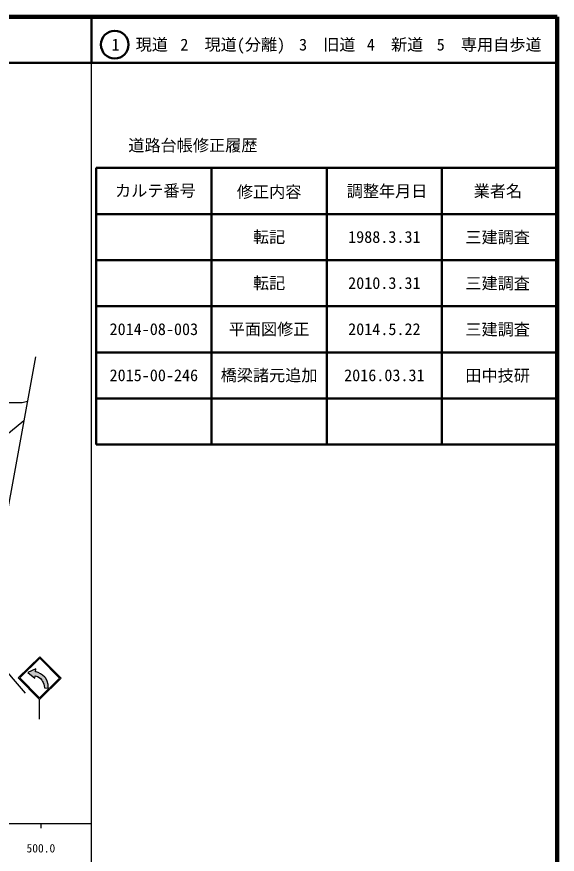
# Model space of a CAD drawing. Units: millimetres, scale not verified. Extents: x 40000 to 680000, y 20000 to 380000.
# Drawn here: x 562770 to 680000, y 198357 to 380000 of the extents above; entities that cross this region are included whole.
import ezdxf
from ezdxf.enums import TextEntityAlignment as Align

# ---------------------------------------------------------------- set-up
doc = ezdxf.new("R2010")
doc.units = ezdxf.units.MM
doc.header["$LTSCALE"] = 1000
for name, color, linetype, lineweight in [('M-BGD', 7, 'Continuous', 25), ('M-BMK-SRVR', 3, 'Continuous', 25), ('M-STR-STRC', 7, 'Continuous', 25), ('M-TTL', 2, 'Continuous', 140), ('M-TTL-BAND', 7, 'Continuous', 25), ('M-TTL-FRAM', 2, 'Continuous', 50), ('M-TTL-LINE', 7, 'Continuous', 50)]:
    doc.layers.add(name, color=color, linetype=linetype, lineweight=lineweight)
doc.layers.add('M-TTL-TXT', color=7, linetype='Continuous')
doc.styles.add('ＭＳ ゴシック', font='')
doc.styles.get('ＭＳ ゴシック').set_extended_font_data('MS Gothic')

msp = doc.modelspace()

# ---------------------------------------------------------------- hatches: boundary and pattern name
at = {"layer": 'M-STR-STRC'}
msp.add_hatch(color=256, dxfattribs=at).paths.add_polyline_path([(566775, 237083), (566728, 236534), (565144, 237802), (566899, 238577), (566866, 237943), (567007, 237942), (567429, 237769), (567948, 237497), (568341, 237212), (568845, 236771), (569055, 236543), (569388, 235864), (569608, 235199), (569602, 234409), (568770, 234416), (568703, 234896), (568635, 235235), (568469, 235617), (568372, 235830), (568191, 236127), (567898, 236440), (567604, 236710), (567295, 236896)])
msp.add_hatch(color=256, dxfattribs=at).paths.add_polyline_path([(566775, 237083), (566728, 236534), (565144, 237802), (566899, 238577), (566866, 237943), (567007, 237942), (567429, 237769), (567948, 237497), (568341, 237212), (568845, 236771), (569055, 236543), (569388, 235864), (569608, 235199), (569602, 234409), (568770, 234416), (568703, 234896), (568635, 235235), (568469, 235617), (568372, 235830), (568191, 236127), (567898, 236440), (567604, 236710), (567295, 236896)])

# ---------------------------------------------------------------- linework, layer by layer
at = {"layer": 'M-BGD'}
for points in [[(519241, 278997), (518631, 279217), (527981, 284406), (534629, 282973), (547277, 282568), (561086, 296351), (563924, 296310), (565103, 296600)], [(564330, 292370), (558857, 287959), (555411, 285487), (549858, 280420)]]:
    msp.add_lwpolyline(points, dxfattribs=at)
at = {"layer": 'M-BMK-SRVR'}
msp.add_line((566870, 306264), (559606, 266530), dxfattribs=at)
at = {"layer": 'M-STR-STRC'}
for p, q in [((536467, 266047), (564570, 233283)), ((567781, 241209), (563111, 236613)), ((567778, 240852), (563467, 236610)), ((572020, 236542), (567778, 240852)), ((572376, 236539), (567781, 241209)), ((563111, 236613), (567706, 231943)), ((563467, 236610), (567709, 232299)), ((567706, 231943), (572376, 236539)), ((567709, 232299), (572020, 236542)), ((567706, 227676), (567706, 231943))]:
    msp.add_line(p, q, dxfattribs=at)
msp.add_lwpolyline([(569602, 234409), (569608, 235199), (569388, 235864), (569055, 236543), (568845, 236771), (568341, 237212), (567948, 237497), (567429, 237769), (567007, 237942), (566866, 237943), (566899, 238577), (565144, 237802), (566728, 236534), (566775, 237083), (567295, 236896), (567604, 236710), (567898, 236440), (568191, 236127), (568372, 235830), (568469, 235617), (568635, 235235), (568703, 234896), (568770, 234416)], close=True, dxfattribs=at)
at = {"layer": 'M-TTL'}
for p, q in [((680000, 380000), (40000, 380000)), ((680000, 20000), (680000, 380000))]:
    msp.add_line(p, q, dxfattribs=at)
at = {"layer": 'M-TTL-BAND'}
for p, q in [((579000, 20000), (579000, 370000)), ((40000, 205000), (579000, 205000)), ((568000, 205000), (568000, 204000))]:
    msp.add_line(p, q, dxfattribs=at)
at = {"layer": 'M-TTL-FRAM'}
for p, q in [((580000, 347197), (580000, 287197)), ((580000, 347197), (680000, 347197)), ((580000, 287197), (680000, 287197))]:
    msp.add_line(p, q, dxfattribs=at)
at = {"layer": 'M-TTL-LINE'}
for p, q in [((579000, 380000), (579000, 370000)), ((40000, 370000), (680000, 370000)), ((605000, 347197), (605000, 287197)), ((630000, 347197), (630000, 287197)), ((655000, 347197), (655000, 287197)), ((580000, 337197), (680000, 337197)), ((580000, 327197), (680000, 327197)), ((580000, 317197), (680000, 317197)), ((580000, 307197), (680000, 307197)), ((580000, 297197), (680000, 297197))]:
    msp.add_line(p, q, dxfattribs=at)
msp.add_circle((584031, 373958), 3000, dxfattribs=at)

# ---------------------------------------------------------------- texts
at = {"layer": 'M-TTL-BAND', "style": 'ＭＳ ゴシック'}
msp.add_text('500.0', height=1833, dxfattribs=at).set_placement((568000, 198195), align=Align.BOTTOM_CENTER)
at = {"layer": 'M-TTL-TXT', "style": 'ＭＳ ゴシック'}
for s, p in [('1\u3000現道', (589448, 373958)), ('2\u3000現道(分離)', (609619, 373958)), ('3\u3000旧道', (630121, 373958)), ('4\u3000新道', (644824, 373958)), ('5\u3000専用自歩道', (665228, 373958)), ('道路台帳修正履歴', (600968, 352113)), ('カルテ番号', (592839, 342277)), ('修正内容', (617509, 342023)), ('調整年月日', (643089, 342197)), ('業者名', (667134, 342197)), ('転記', (617500, 332245)), ('1988.3.31', (642500, 332245)), ('三建調査', (667077, 332189)), ('転記', (617500, 322245)), ('2010.3.31', (642500, 322245)), ('三建調査', (667077, 322189)), ('2014-08-003', (592500, 312245)), ('平面図修正', (617500, 312245)), ('2014.5.22', (642500, 312245)), ('三建調査', (667077, 312189)), ('2015-00-246', (592500, 302245)), ('橋梁諸元追加', (617500, 302245)), ('2016.03.31', (642500, 302245)), ('田中技研', (667077, 302189))]:
    msp.add_text(s, height=2566, dxfattribs=at).set_placement(p, align=Align.MIDDLE_CENTER)

doc.saveas('drawing.dxf')
